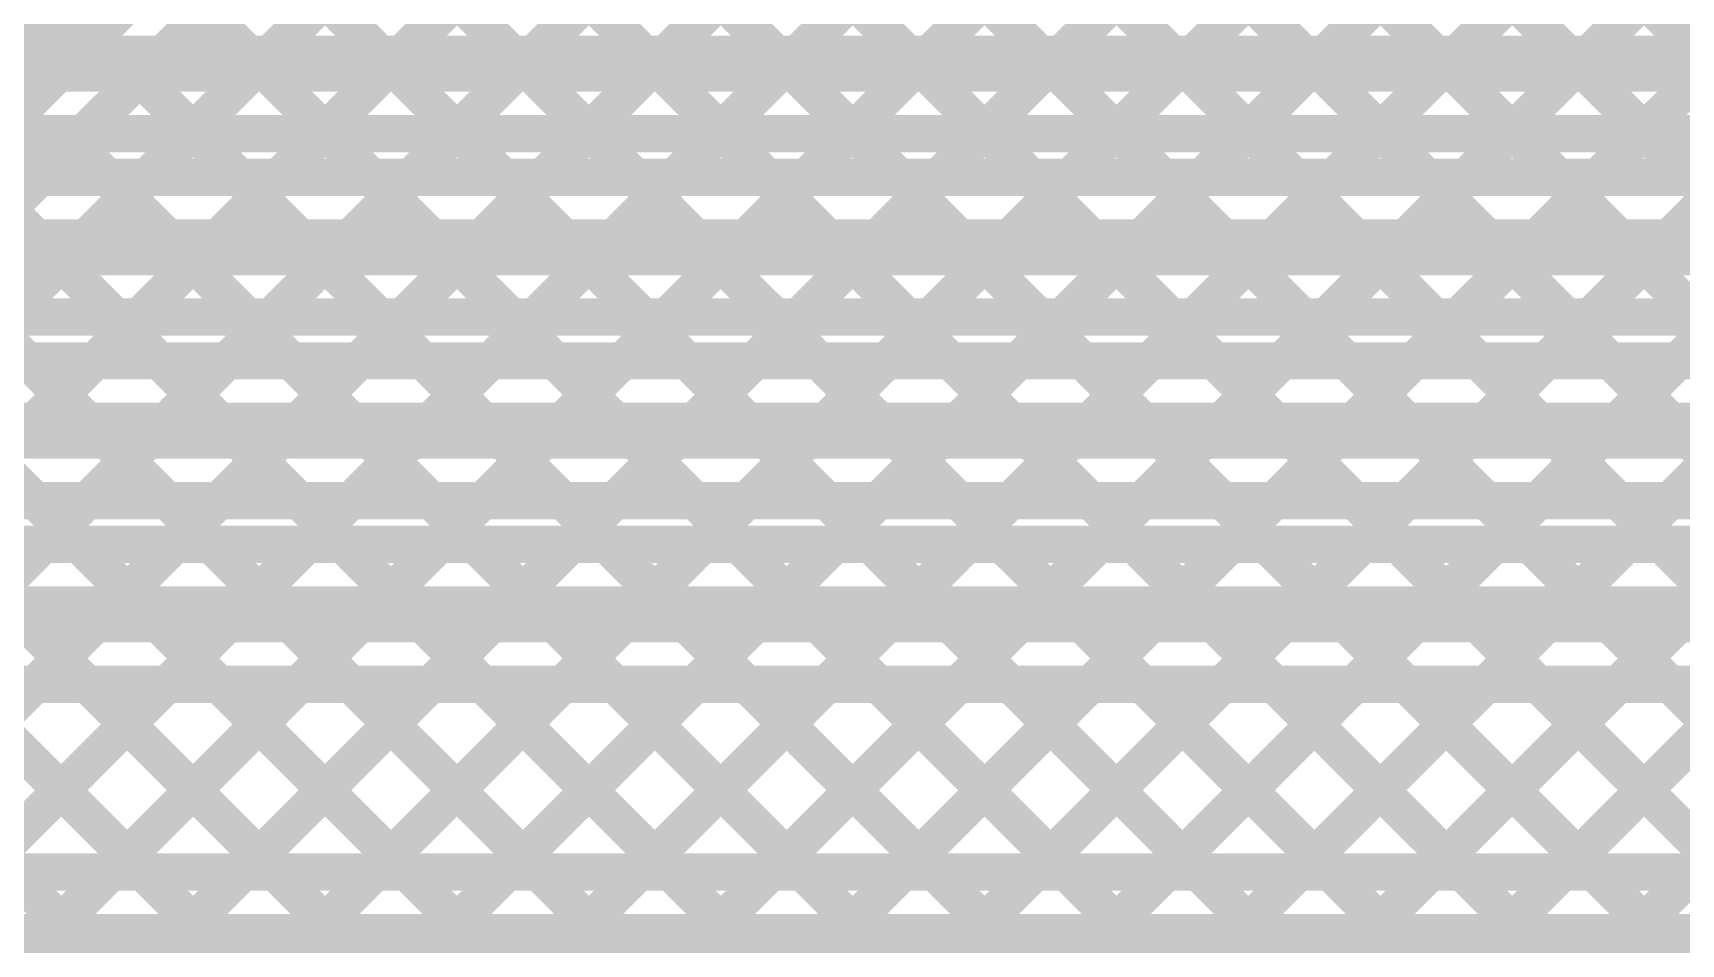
# Model space of a CAD drawing. Header units: millimetres. Extents: x -0.08 to 7.12, y -0.08 to 3.98.
# Drawn here: x 1.6595 to 2.0129, y 2.9266 to 3.122 of the extents above; entities that cross this region are included whole.
import ezdxf

# ---------------------------------------------------------------- set-up
doc = ezdxf.new("R2010")
doc.units = ezdxf.units.MM
doc.header["$MEASUREMENT"] = 0
doc.layers.add('BottomLayer', color=5, linetype='Continuous')
doc.layers.add('TopLayer', color=1, linetype='Continuous')

msp = doc.modelspace()

# ---------------------------------------------------------------- linework, layer by layer
at = {"layer": 'BottomLayer'}
for points, const_width in [([(0.93381, 2.341), (1.81931, 3.2265)], 0.008), ([(1.2661, 2.645), (1.8476, 3.2265)], 0.008), ([(1.29438, 2.645), (1.87588, 3.2265)], 0.008), ([(1.32266, 2.645), (1.90416, 3.2265)], 0.008), ([(1.35095, 2.645), (1.93245, 3.2265)], 0.008), ([(1.37923, 2.645), (1.96073, 3.2265)], 0.008), ([(1.40752, 2.645), (1.98902, 3.2265)], 0.008), ([(1.4358, 2.645), (2.0173, 3.2265)], 0.008), ([(1.46409, 2.645), (2.04559, 3.2265)], 0.008), ([(1.49237, 2.645), (2.07387, 3.2265)], 0.008), ([(1.52065, 2.645), (2.10215, 3.2265)], 0.008), ([(1.54894, 2.645), (2.13044, 3.2265)], 0.008), ([(1.57722, 2.645), (2.15872, 3.2265)], 0.008), ([(1.60551, 2.645), (2.18701, 3.2265)], 0.008), ([(1.63379, 2.645), (2.21529, 3.2265)], 0.008), ([(1.66208, 2.645), (2.24358, 3.2265)], 0.008), ([(1.68145, 3.2265), (2.22095, 2.687)], 0.008), ([(1.69036, 2.645), (2.27186, 3.2265)], 0.008), ([(1.70973, 3.2265), (2.24923, 2.687)], 0.008), ([(1.73802, 3.2265), (2.27752, 2.687)], 0.008), ([(1.76119, 2.68754), (2.30014, 3.2265)], 0.008), ([(1.7663, 3.2265), (2.3058, 2.687)], 0.008), ([(1.79459, 3.2265), (2.33409, 2.687)], 0.008), ([(1.82287, 3.2265), (2.36237, 2.687)], 0.008), ([(1.85116, 3.2265), (2.39066, 2.687)], 0.008), ([(1.87944, 3.2265), (2.41894, 2.687)], 0.008), ([(1.90772, 3.2265), (2.44722, 2.687)], 0.008), ([(1.71467, 3.165), (2.19266, 2.687)], 0.008), ([(0.90881, 2.36581), (1.697, 3.154)], 0.02), ([(1.7119, 3.13948), (2.16438, 2.687)], 0.008), ([(0.92703, 2.35716), (1.70443, 3.13456)], 0.008), ([(1.69648, 3.12661), (2.1361, 2.687)], 0.008), ([(1.68234, 3.11247), (2.10781, 2.687)], 0.008), ([(1.6682, 3.09833), (2.07953, 2.687)], 0.008), ([(1.65406, 3.08419), (2.05124, 2.687)], 0.008), ([(1.63991, 3.07004), (2.02296, 2.687)], 0.008), ([(1.62577, 3.0559), (1.99467, 2.687)], 0.008), ([(1.61163, 3.04176), (1.96639, 2.687)], 0.008), ([(1.59749, 3.02762), (1.93811, 2.687)], 0.008), ([(1.58335, 3.01348), (1.90982, 2.687)], 0.008)]:
    msp.add_lwpolyline(points, dxfattribs=dict(at, const_width=const_width))
at = {"layer": 'BottomLayer', "const_width": 0.004}
for points in [[(1.68034, 3.11247, 1), (1.68434, 3.11247, 1)], [(1.6662, 3.09833, 1), (1.6702, 3.09833, 1)]]:
    msp.add_lwpolyline(points, format="xyb", close=True, dxfattribs=at)
at = {"layer": 'TopLayer'}
for points, const_width in [([(0.0607, 3.11543), (3.892, 3.11543)], 0.012), ([(0.1012, 3.10043), (3.87754, 3.10043)], 0.008), ([(1.65558, 3.09106), (1.66495, 3.10043)], 0.008), ([(1.6661, 3.10043), (1.67547, 3.09106)], 0.008), ([(1.68387, 3.09106), (1.69324, 3.10043)], 0.008), ([(1.69439, 3.10043), (1.70376, 3.09106)], 0.008), ([(1.71215, 3.09106), (1.72152, 3.10043)], 0.008), ([(1.72267, 3.10043), (1.73204, 3.09106)], 0.008), ([(1.74044, 3.09106), (1.74981, 3.10043)], 0.008), ([(1.75096, 3.10043), (1.76033, 3.09106)], 0.008), ([(1.76872, 3.09106), (1.77809, 3.10043)], 0.008), ([(1.77924, 3.10043), (1.78861, 3.09106)], 0.008), ([(1.797, 3.09106), (1.80637, 3.10043)], 0.008), ([(1.80752, 3.10043), (1.81689, 3.09106)], 0.008), ([(1.82529, 3.09106), (1.83466, 3.10043)], 0.008), ([(1.83581, 3.10043), (1.84518, 3.09106)], 0.008), ([(1.85357, 3.09106), (1.86294, 3.10043)], 0.008), ([(1.86409, 3.10043), (1.87346, 3.09106)], 0.008), ([(1.88186, 3.09106), (1.89123, 3.10043)], 0.008), ([(1.89238, 3.10043), (1.90175, 3.09106)], 0.008), ([(1.91014, 3.09106), (1.91951, 3.10043)], 0.008), ([(1.92066, 3.10043), (1.93003, 3.09106)], 0.008), ([(1.93843, 3.09106), (1.9478, 3.10043)], 0.008), ([(1.94895, 3.10043), (1.95832, 3.09106)], 0.008), ([(1.96671, 3.09106), (1.97608, 3.10043)], 0.008), ([(1.97723, 3.10043), (1.9866, 3.09106)], 0.008), ([(1.99499, 3.09106), (2.00436, 3.10043)], 0.008), ([(2.00551, 3.10043), (2.01488, 3.09106)], 0.008), ([(0.1012, 3.09106), (3.94584, 3.09106)], 0.008), ([(0.0607, 3.07606), (3.95206, 3.07606)], 0.012), ([(0.1012, 3.06106), (3.95206, 3.06106)], 0.008), ([(1.6489, 3.06106), (1.65827, 3.05169)], 0.008), ([(1.67278, 3.05169), (1.68215, 3.06106)], 0.008), ([(1.67719, 3.06106), (1.68656, 3.05169)], 0.008), ([(1.70107, 3.05169), (1.71044, 3.06106)], 0.008), ([(1.70547, 3.06106), (1.71484, 3.05169)], 0.008), ([(1.72935, 3.05169), (1.73872, 3.06106)], 0.008), ([(1.73376, 3.06106), (1.74313, 3.05169)], 0.008), ([(1.75763, 3.05169), (1.767, 3.06106)], 0.008), ([(1.76204, 3.06106), (1.77141, 3.05169)], 0.008), ([(1.78592, 3.05169), (1.79529, 3.06106)], 0.008), ([(1.79033, 3.06106), (1.7997, 3.05169)], 0.008), ([(1.8142, 3.05169), (1.82357, 3.06106)], 0.008), ([(1.81861, 3.06106), (1.82798, 3.05169)], 0.008), ([(1.84249, 3.05169), (1.85186, 3.06106)], 0.008), ([(1.84689, 3.06106), (1.85626, 3.05169)], 0.008), ([(1.87077, 3.05169), (1.88014, 3.06106)], 0.008), ([(1.87518, 3.06106), (1.88455, 3.05169)], 0.008), ([(1.89906, 3.05169), (1.90843, 3.06106)], 0.008), ([(1.90346, 3.06106), (1.91283, 3.05169)], 0.008), ([(1.92734, 3.05169), (1.93671, 3.06106)], 0.008), ([(1.93175, 3.06106), (1.94112, 3.05169)], 0.008), ([(1.95562, 3.05169), (1.96499, 3.06106)], 0.008), ([(1.96003, 3.06106), (1.9694, 3.05169)], 0.008), ([(1.98391, 3.05169), (1.99328, 3.06106)], 0.008), ([(1.98832, 3.06106), (1.99769, 3.05169)], 0.008), ([(2.01219, 3.05169), (2.02156, 3.06106)], 0.008), ([(2.0166, 3.06106), (2.02597, 3.05169)], 0.008), ([(0.1012, 3.05169), (3.96597, 3.05169)], 0.008), ([(0.0607, 3.03669), (3.97219, 3.03669)], 0.012), ([(0.1012, 3.02169), (3.97219, 3.02169)], 0.008), ([(1.65999, 3.02169), (1.66936, 3.01231)], 0.008), ([(1.6617, 3.01231), (1.67107, 3.02169)], 0.008), ([(1.68827, 3.02169), (1.69764, 3.01231)], 0.008), ([(1.68998, 3.01231), (1.69935, 3.02169)], 0.008), ([(1.71656, 3.02169), (1.72593, 3.01231)], 0.008), ([(1.71826, 3.01231), (1.72763, 3.02169)], 0.008), ([(1.74484, 3.02169), (1.75421, 3.01231)], 0.008), ([(1.74655, 3.01231), (1.75592, 3.02169)], 0.008), ([(1.77313, 3.02169), (1.7825, 3.01231)], 0.008), ([(1.77483, 3.01231), (1.7842, 3.02169)], 0.008), ([(1.80141, 3.02169), (1.81078, 3.01231)], 0.008), ([(1.80312, 3.01231), (1.81249, 3.02169)], 0.008), ([(1.8297, 3.02169), (1.83907, 3.01231)], 0.008), ([(1.8314, 3.01231), (1.84077, 3.02169)], 0.008), ([(1.85798, 3.02169), (1.86735, 3.01231)], 0.008), ([(1.85969, 3.01231), (1.86906, 3.02169)], 0.008), ([(1.88626, 3.02169), (1.89563, 3.01231)], 0.008), ([(1.88797, 3.01231), (1.89734, 3.02169)], 0.008), ([(1.91455, 3.02169), (1.92392, 3.01231)], 0.008), ([(1.91625, 3.01231), (1.92562, 3.02169)], 0.008), ([(1.94283, 3.02169), (1.9522, 3.01231)], 0.008), ([(1.94454, 3.01231), (1.95391, 3.02169)], 0.008), ([(1.97112, 3.02169), (1.98049, 3.01231)], 0.008), ([(1.97282, 3.01231), (1.98219, 3.02169)], 0.008), ([(1.9994, 3.02169), (2.00877, 3.01231)], 0.008), ([(2.00111, 3.01231), (2.01048, 3.02169)], 0.008), ([(0.1012, 3.01231), (3.9821, 3.01232)], 0.008), ([(0.061, 2.99731), (3.98832, 2.99732)], 0.012), ([(0.11801, 2.98231), (3.95, 2.98232)], 0.008), ([(1.6197, 2.94203), (1.65998, 2.98231)], 0.008), ([(1.64279, 2.98231), (1.68308, 2.94203)], 0.008), ([(1.64798, 2.94203), (1.68826, 2.98231)], 0.008), ([(1.67108, 2.98231), (1.71136, 2.94203)], 0.008), ([(1.67626, 2.94203), (1.71655, 2.98231)], 0.008), ([(1.69936, 2.98231), (1.73964, 2.94203)], 0.008), ([(1.70455, 2.94203), (1.74483, 2.98231)], 0.008), ([(1.72764, 2.98231), (1.76793, 2.94203)], 0.008), ([(1.73283, 2.94203), (1.77312, 2.98231)], 0.008), ([(1.75593, 2.98231), (1.79621, 2.94203)], 0.008), ([(1.76112, 2.94203), (1.8014, 2.98231)], 0.008), ([(1.78421, 2.98231), (1.8245, 2.94203)], 0.008), ([(1.7894, 2.94203), (1.82969, 2.98231)], 0.008), ([(1.8125, 2.98231), (1.85278, 2.94203)], 0.008), ([(1.81769, 2.94203), (1.85797, 2.98231)], 0.008), ([(1.84078, 2.98231), (1.88107, 2.94203)], 0.008), ([(1.84597, 2.94203), (1.88625, 2.98231)], 0.008), ([(1.86907, 2.98231), (1.90935, 2.94203)], 0.008), ([(1.87425, 2.94203), (1.91454, 2.98231)], 0.008), ([(1.89735, 2.98231), (1.93763, 2.94203)], 0.008), ([(1.90254, 2.94203), (1.94282, 2.98231)], 0.008), ([(1.92563, 2.98231), (1.96592, 2.94203)], 0.008), ([(1.93082, 2.94203), (1.97111, 2.98231)], 0.008), ([(1.95392, 2.98231), (1.9942, 2.94203)], 0.008), ([(1.95911, 2.94203), (1.99939, 2.98231)], 0.008), ([(1.9822, 2.98231), (2.02249, 2.94203)], 0.008), ([(1.98739, 2.94203), (2.02768, 2.98231)], 0.008), ([(2.01049, 2.98231), (2.05077, 2.94203)], 0.008), ([(2.01568, 2.94203), (2.05596, 2.98231)], 0.008), ([(0.97403, 2.94203), (3.95, 2.94203)], 0.008), ([(0.97403, 2.92303), (3.97468, 2.92303)], 0.02)]:
    msp.add_lwpolyline(points, dxfattribs=dict(at, const_width=const_width))
at = {"layer": 'TopLayer', "const_width": 0.004}
for points in [[(1.66295, 3.10043, 1), (1.66695, 3.10043, 1)], [(1.6641, 3.10043, 1), (1.6681, 3.10043, 1)], [(1.69124, 3.10043, 1), (1.69524, 3.10043, 1)], [(1.69239, 3.10043, 1), (1.69639, 3.10043, 1)], [(1.71952, 3.10043, 1), (1.72352, 3.10043, 1)], [(1.72067, 3.10043, 1), (1.72467, 3.10043, 1)], [(1.74781, 3.10043, 1), (1.75181, 3.10043, 1)], [(1.74896, 3.10043, 1), (1.75296, 3.10043, 1)], [(1.77609, 3.10043, 1), (1.78009, 3.10043, 1)], [(1.77724, 3.10043, 1), (1.78124, 3.10043, 1)], [(1.80437, 3.10043, 1), (1.80837, 3.10043, 1)], [(1.80552, 3.10043, 1), (1.80952, 3.10043, 1)], [(1.83266, 3.10043, 1), (1.83666, 3.10043, 1)], [(1.83381, 3.10043, 1), (1.83781, 3.10043, 1)], [(1.86094, 3.10043, 1), (1.86494, 3.10043, 1)], [(1.86209, 3.10043, 1), (1.86609, 3.10043, 1)], [(1.88923, 3.10043, 1), (1.89323, 3.10043, 1)], [(1.89038, 3.10043, 1), (1.89438, 3.10043, 1)], [(1.91751, 3.10043, 1), (1.92151, 3.10043, 1)], [(1.91866, 3.10043, 1), (1.92266, 3.10043, 1)], [(1.9458, 3.10043, 1), (1.9498, 3.10043, 1)], [(1.94695, 3.10043, 1), (1.95095, 3.10043, 1)], [(1.97408, 3.10043, 1), (1.97808, 3.10043, 1)], [(1.97523, 3.10043, 1), (1.97923, 3.10043, 1)], [(2.00236, 3.10043, 1), (2.00636, 3.10043, 1)], [(2.00351, 3.10043, 1), (2.00751, 3.10043, 1)], [(1.65358, 3.09106, 1), (1.65758, 3.09106, 1)], [(1.67347, 3.09106, 1), (1.67747, 3.09106, 1)], [(1.68187, 3.09106, 1), (1.68587, 3.09106, 1)], [(1.70176, 3.09106, 1), (1.70576, 3.09106, 1)], [(1.71015, 3.09106, 1), (1.71415, 3.09106, 1)], [(1.73004, 3.09106, 1), (1.73404, 3.09106, 1)], [(1.73844, 3.09106, 1), (1.74244, 3.09106, 1)], [(1.75833, 3.09106, 1), (1.76233, 3.09106, 1)], [(1.76672, 3.09106, 1), (1.77072, 3.09106, 1)], [(1.78661, 3.09106, 1), (1.79061, 3.09106, 1)], [(1.795, 3.09106, 1), (1.799, 3.09106, 1)], [(1.81489, 3.09106, 1), (1.81889, 3.09106, 1)], [(1.82329, 3.09106, 1), (1.82729, 3.09106, 1)], [(1.84318, 3.09106, 1), (1.84718, 3.09106, 1)], [(1.85157, 3.09106, 1), (1.85557, 3.09106, 1)], [(1.87146, 3.09106, 1), (1.87546, 3.09106, 1)], [(1.87986, 3.09106, 1), (1.88386, 3.09106, 1)], [(1.89975, 3.09106, 1), (1.90375, 3.09106, 1)], [(1.90814, 3.09106, 1), (1.91214, 3.09106, 1)], [(1.92803, 3.09106, 1), (1.93203, 3.09106, 1)], [(1.93643, 3.09106, 1), (1.94043, 3.09106, 1)], [(1.95632, 3.09106, 1), (1.96032, 3.09106, 1)], [(1.96471, 3.09106, 1), (1.96871, 3.09106, 1)], [(1.9846, 3.09106, 1), (1.9886, 3.09106, 1)], [(1.99299, 3.09106, 1), (1.99699, 3.09106, 1)], [(2.01288, 3.09106, 1), (2.01688, 3.09106, 1)], [(1.67519, 3.06106, 1), (1.67919, 3.06106, 1)], [(1.68015, 3.06106, 1), (1.68415, 3.06106, 1)], [(1.70347, 3.06106, 1), (1.70747, 3.06106, 1)], [(1.70844, 3.06106, 1), (1.71244, 3.06106, 1)], [(1.73176, 3.06106, 1), (1.73576, 3.06106, 1)], [(1.73672, 3.06106, 1), (1.74072, 3.06106, 1)], [(1.76004, 3.06106, 1), (1.76404, 3.06106, 1)], [(1.765, 3.06106, 1), (1.769, 3.06106, 1)], [(1.78833, 3.06106, 1), (1.79233, 3.06106, 1)], [(1.79329, 3.06106, 1), (1.79729, 3.06106, 1)], [(1.81661, 3.06106, 1), (1.82061, 3.06106, 1)], [(1.82157, 3.06106, 1), (1.82557, 3.06106, 1)], [(1.84489, 3.06106, 1), (1.84889, 3.06106, 1)], [(1.84986, 3.06106, 1), (1.85386, 3.06106, 1)], [(1.87318, 3.06106, 1), (1.87718, 3.06106, 1)], [(1.87814, 3.06106, 1), (1.88214, 3.06106, 1)], [(1.90146, 3.06106, 1), (1.90546, 3.06106, 1)], [(1.90643, 3.06106, 1), (1.91043, 3.06106, 1)], [(1.92975, 3.06106, 1), (1.93375, 3.06106, 1)], [(1.93471, 3.06106, 1), (1.93871, 3.06106, 1)], [(1.95803, 3.06106, 1), (1.96203, 3.06106, 1)], [(1.96299, 3.06106, 1), (1.96699, 3.06106, 1)], [(1.98632, 3.06106, 1), (1.99032, 3.06106, 1)], [(1.99128, 3.06106, 1), (1.99528, 3.06106, 1)], [(2.0146, 3.06106, 1), (2.0186, 3.06106, 1)], [(1.65627, 3.05169, 1), (1.66027, 3.05169, 1)], [(1.67078, 3.05169, 1), (1.67478, 3.05169, 1)], [(1.68456, 3.05169, 1), (1.68856, 3.05169, 1)], [(1.69907, 3.05169, 1), (1.70307, 3.05169, 1)], [(1.71284, 3.05169, 1), (1.71684, 3.05169, 1)], [(1.72735, 3.05169, 1), (1.73135, 3.05169, 1)], [(1.74113, 3.05169, 1), (1.74513, 3.05169, 1)], [(1.75563, 3.05169, 1), (1.75963, 3.05169, 1)], [(1.76941, 3.05169, 1), (1.77341, 3.05169, 1)], [(1.78392, 3.05169, 1), (1.78792, 3.05169, 1)], [(1.7977, 3.05169, 1), (1.8017, 3.05169, 1)], [(1.8122, 3.05169, 1), (1.8162, 3.05169, 1)], [(1.82598, 3.05169, 1), (1.82998, 3.05169, 1)], [(1.84049, 3.05169, 1), (1.84449, 3.05169, 1)], [(1.85426, 3.05169, 1), (1.85826, 3.05169, 1)], [(1.86877, 3.05169, 1), (1.87277, 3.05169, 1)], [(1.88255, 3.05169, 1), (1.88655, 3.05169, 1)], [(1.89706, 3.05169, 1), (1.90106, 3.05169, 1)], [(1.91083, 3.05169, 1), (1.91483, 3.05169, 1)], [(1.92534, 3.05169, 1), (1.92934, 3.05169, 1)], [(1.93912, 3.05169, 1), (1.94312, 3.05169, 1)], [(1.95362, 3.05169, 1), (1.95762, 3.05169, 1)], [(1.9674, 3.05169, 1), (1.9714, 3.05169, 1)], [(1.98191, 3.05169, 1), (1.98591, 3.05169, 1)], [(1.99569, 3.05169, 1), (1.99969, 3.05169, 1)], [(2.01019, 3.05169, 1), (2.01419, 3.05169, 1)], [(1.65799, 3.02169, 1), (1.66199, 3.02169, 1)], [(1.66907, 3.02169, 1), (1.67307, 3.02169, 1)], [(1.68627, 3.02169, 1), (1.69027, 3.02169, 1)], [(1.69735, 3.02169, 1), (1.70135, 3.02169, 1)], [(1.71456, 3.02169, 1), (1.71856, 3.02169, 1)], [(1.72563, 3.02169, 1), (1.72963, 3.02169, 1)], [(1.74284, 3.02169, 1), (1.74684, 3.02169, 1)], [(1.75392, 3.02169, 1), (1.75792, 3.02169, 1)], [(1.77113, 3.02169, 1), (1.77513, 3.02169, 1)], [(1.7822, 3.02169, 1), (1.7862, 3.02169, 1)], [(1.79941, 3.02169, 1), (1.80341, 3.02169, 1)], [(1.81049, 3.02169, 1), (1.81449, 3.02169, 1)], [(1.8277, 3.02169, 1), (1.8317, 3.02169, 1)], [(1.83877, 3.02169, 1), (1.84277, 3.02169, 1)], [(1.85598, 3.02169, 1), (1.85998, 3.02169, 1)], [(1.86706, 3.02169, 1), (1.87106, 3.02169, 1)], [(1.88426, 3.02169, 1), (1.88826, 3.02169, 1)], [(1.89534, 3.02169, 1), (1.89934, 3.02169, 1)], [(1.91255, 3.02169, 1), (1.91655, 3.02169, 1)], [(1.92362, 3.02169, 1), (1.92762, 3.02169, 1)], [(1.94083, 3.02169, 1), (1.94483, 3.02169, 1)], [(1.95191, 3.02169, 1), (1.95591, 3.02169, 1)], [(1.96912, 3.02169, 1), (1.97312, 3.02169, 1)], [(1.98019, 3.02169, 1), (1.98419, 3.02169, 1)], [(1.9974, 3.02169, 1), (2.0014, 3.02169, 1)], [(2.00848, 3.02169, 1), (2.01248, 3.02169, 1)], [(1.6597, 3.01231, 1), (1.6637, 3.01231, 1)], [(1.66736, 3.01231, 1), (1.67136, 3.01231, 1)], [(1.68798, 3.01231, 1), (1.69198, 3.01231, 1)], [(1.69564, 3.01231, 1), (1.69964, 3.01231, 1)], [(1.71626, 3.01231, 1), (1.72026, 3.01231, 1)], [(1.72393, 3.01231, 1), (1.72793, 3.01231, 1)], [(1.74455, 3.01231, 1), (1.74855, 3.01231, 1)], [(1.75221, 3.01231, 1), (1.75621, 3.01231, 1)], [(1.77283, 3.01231, 1), (1.77683, 3.01231, 1)], [(1.7805, 3.01231, 1), (1.7845, 3.01231, 1)], [(1.80112, 3.01231, 1), (1.80512, 3.01231, 1)], [(1.80878, 3.01231, 1), (1.81278, 3.01231, 1)], [(1.8294, 3.01231, 1), (1.8334, 3.01231, 1)], [(1.83707, 3.01231, 1), (1.84107, 3.01231, 1)], [(1.85769, 3.01231, 1), (1.86169, 3.01231, 1)], [(1.86535, 3.01231, 1), (1.86935, 3.01231, 1)], [(1.88597, 3.01231, 1), (1.88997, 3.01231, 1)], [(1.89363, 3.01231, 1), (1.89763, 3.01231, 1)], [(1.91425, 3.01231, 1), (1.91825, 3.01231, 1)], [(1.92192, 3.01231, 1), (1.92592, 3.01231, 1)], [(1.94254, 3.01231, 1), (1.94654, 3.01231, 1)], [(1.9502, 3.01231, 1), (1.9542, 3.01231, 1)], [(1.97082, 3.01231, 1), (1.97482, 3.01231, 1)], [(1.97849, 3.01231, 1), (1.98249, 3.01231, 1)], [(1.99911, 3.01231, 1), (2.00311, 3.01231, 1)], [(2.00677, 3.01231, 1), (2.01077, 3.01231, 1)], [(1.65798, 2.98231, 1), (1.66198, 2.98231, 1)], [(1.66908, 2.98231, 1), (1.67308, 2.98231, 1)], [(1.68626, 2.98231, 1), (1.69026, 2.98231, 1)], [(1.69736, 2.98231, 1), (1.70136, 2.98231, 1)], [(1.71455, 2.98231, 1), (1.71855, 2.98231, 1)], [(1.72564, 2.98231, 1), (1.72964, 2.98231, 1)], [(1.74283, 2.98231, 1), (1.74683, 2.98231, 1)], [(1.75393, 2.98231, 1), (1.75793, 2.98231, 1)], [(1.77112, 2.98231, 1), (1.77512, 2.98231, 1)], [(1.78221, 2.98231, 1), (1.78621, 2.98231, 1)], [(1.7994, 2.98231, 1), (1.8034, 2.98231, 1)], [(1.8105, 2.98231, 1), (1.8145, 2.98231, 1)], [(1.82769, 2.98231, 1), (1.83169, 2.98231, 1)], [(1.83878, 2.98231, 1), (1.84278, 2.98231, 1)], [(1.85597, 2.98231, 1), (1.85997, 2.98231, 1)], [(1.86707, 2.98231, 1), (1.87107, 2.98231, 1)], [(1.88425, 2.98231, 1), (1.88825, 2.98231, 1)], [(1.89535, 2.98231, 1), (1.89935, 2.98231, 1)], [(1.91254, 2.98231, 1), (1.91654, 2.98231, 1)], [(1.92363, 2.98231, 1), (1.92763, 2.98231, 1)], [(1.94082, 2.98231, 1), (1.94482, 2.98231, 1)], [(1.95192, 2.98231, 1), (1.95592, 2.98231, 1)], [(1.96911, 2.98231, 1), (1.97311, 2.98231, 1)], [(1.9802, 2.98231, 1), (1.9842, 2.98231, 1)], [(1.99739, 2.98231, 1), (2.00139, 2.98231, 1)], [(2.00849, 2.98231, 1), (2.01249, 2.98231, 1)], [(1.67426, 2.94203, 1), (1.67826, 2.94203, 1)], [(1.68108, 2.94203, 1), (1.68508, 2.94203, 1)], [(1.70255, 2.94203, 1), (1.70655, 2.94203, 1)], [(1.70936, 2.94203, 1), (1.71336, 2.94203, 1)], [(1.73083, 2.94203, 1), (1.73483, 2.94203, 1)], [(1.73764, 2.94203, 1), (1.74164, 2.94203, 1)], [(1.75912, 2.94203, 1), (1.76312, 2.94203, 1)], [(1.76593, 2.94203, 1), (1.76993, 2.94203, 1)], [(1.7874, 2.94203, 1), (1.7914, 2.94203, 1)], [(1.79421, 2.94203, 1), (1.79821, 2.94203, 1)], [(1.81569, 2.94203, 1), (1.81969, 2.94203, 1)], [(1.8225, 2.94203, 1), (1.8265, 2.94203, 1)], [(1.84397, 2.94203, 1), (1.84797, 2.94203, 1)], [(1.85078, 2.94203, 1), (1.85478, 2.94203, 1)], [(1.87225, 2.94203, 1), (1.87625, 2.94203, 1)], [(1.87907, 2.94203, 1), (1.88307, 2.94203, 1)], [(1.90054, 2.94203, 1), (1.90454, 2.94203, 1)], [(1.90735, 2.94203, 1), (1.91135, 2.94203, 1)], [(1.92882, 2.94203, 1), (1.93282, 2.94203, 1)], [(1.93563, 2.94203, 1), (1.93963, 2.94203, 1)], [(1.95711, 2.94203, 1), (1.96111, 2.94203, 1)], [(1.96392, 2.94203, 1), (1.96792, 2.94203, 1)], [(1.98539, 2.94203, 1), (1.98939, 2.94203, 1)], [(1.9922, 2.94203, 1), (1.9962, 2.94203, 1)], [(2.01368, 2.94203, 1), (2.01768, 2.94203, 1)]]:
    msp.add_lwpolyline(points, format="xyb", close=True, dxfattribs=at)

doc.saveas('drawing.dxf')
